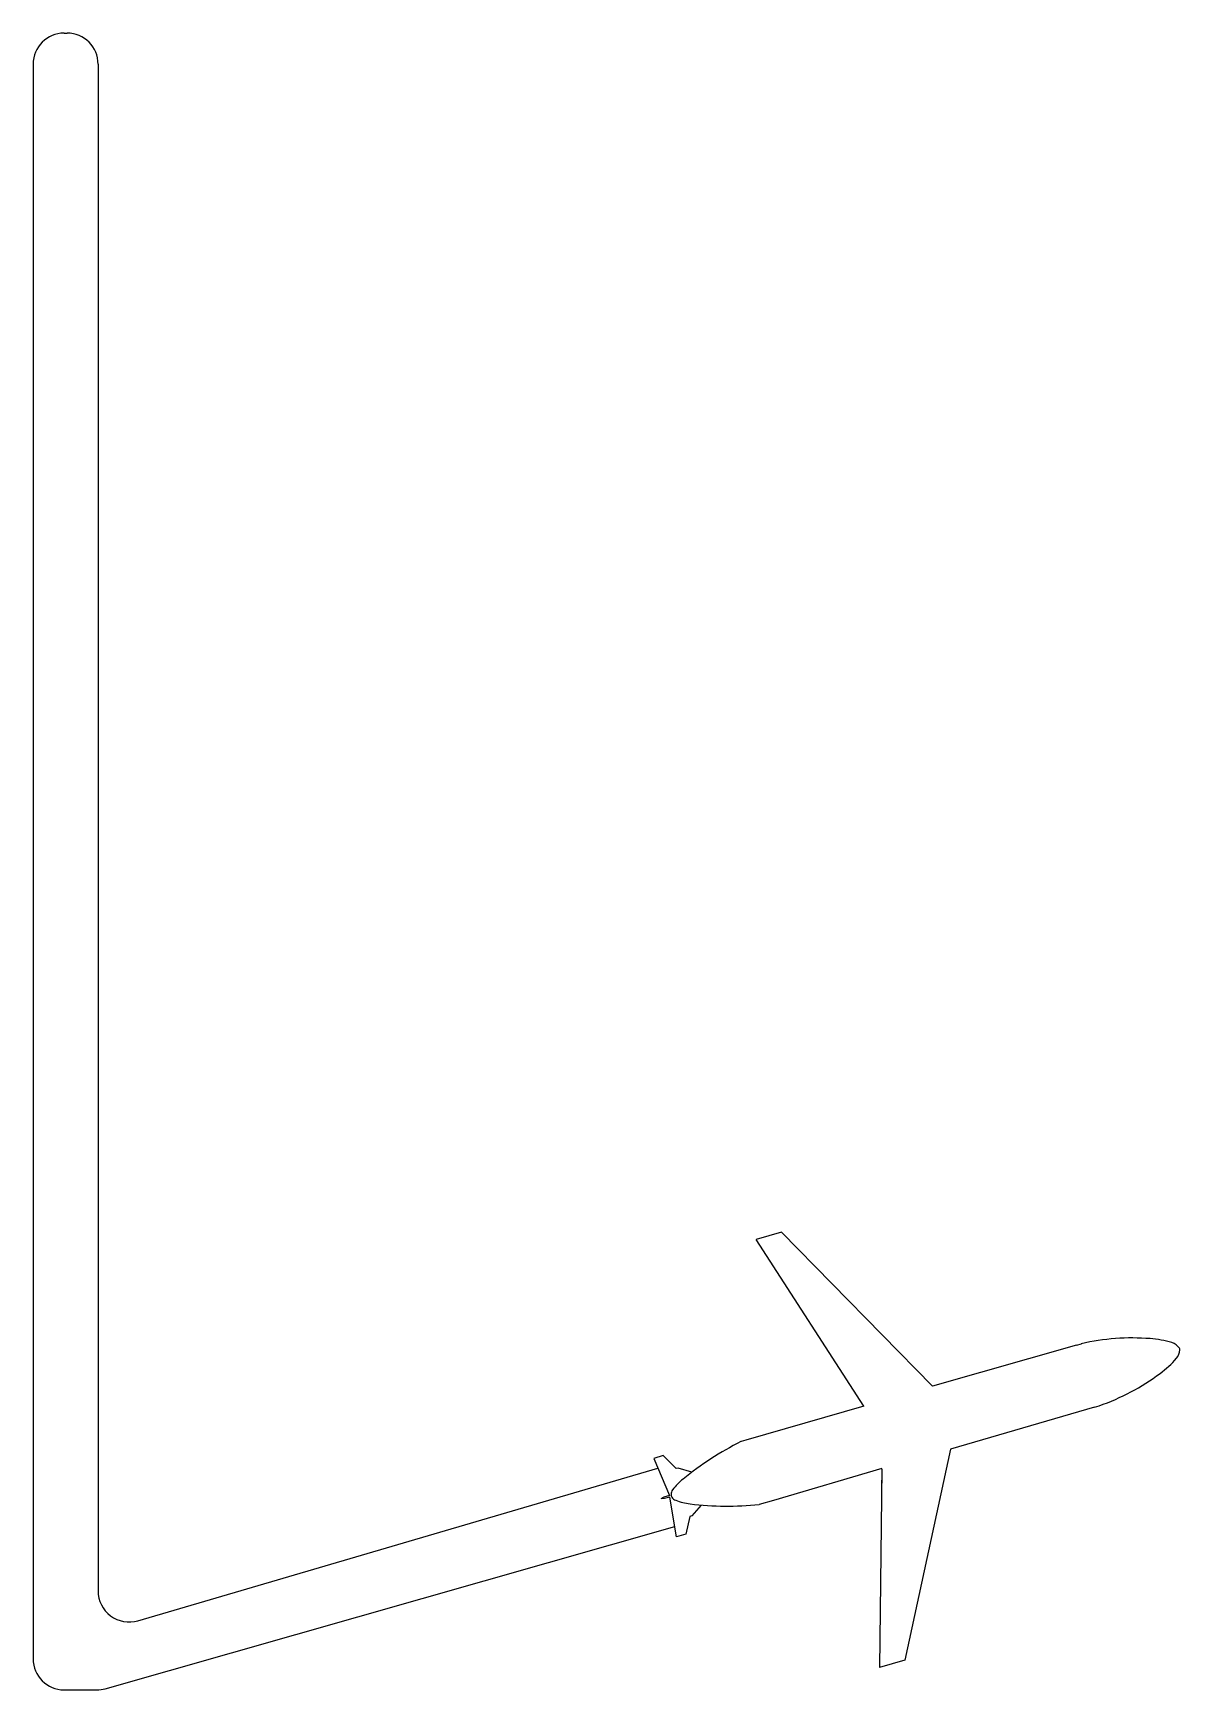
# Model space of a CAD drawing. Header units: inches. Extents: x -314 to 240, y -275 to 525.
import ezdxf

# ---------------------------------------------------------------- set-up
doc = ezdxf.new("R2010")
doc.units = ezdxf.units.IN
doc.header["$MEASUREMENT"] = 0
doc.layers.add('Kadłub', color=1, linetype='Continuous')

msp = doc.modelspace()

# ---------------------------------------------------------------- linework, layer by layer
at = {"layer": 'Kadłub'}
for p, q in [((-299.31, 525.24), (-297.9, 525.24)), ((-314.31, 510.24), (-314.31, 25.24)), ((-282.9, 510.24), (-282.9, -226.98)), ((-314.31, 25.24), (-314.31, -259.76)), ((47.29, -53.78), (35.03, -57.32)), ((120.22, -128.18), (47.29, -53.78)), ((87.06, -137.76), (35.03, -57.32)), ((189.92, -108.27), (120.22, -128.18)), ((189.92, -108.27), (192.22, -107.61)), ((189.92, -108.27), (192.22, -107.61)), ((87.06, -137.76), (30.09, -154.22)), ((198.58, -138.24), (129, -158.57)), ((198.58, -138.24), (200.88, -137.58)), ((198.58, -138.24), (200.88, -137.58)), ((30.09, -154.22), (27.76, -154.89)), ((30.09, -154.22), (27.76, -154.89)), ((129, -158.57), (106.98, -260.4)), ((-263.68, -241.37), (-12.44, -167.68)), ((-9.78, -161.65), (-14.42, -162.99)), ((-14.42, -162.99), (-6.83, -180.98)), ((-3.6, -167.93), (-9.78, -161.65)), ((-2.68, -167.67), (-3.6, -167.93)), ((4, -169.63), (-2.68, -167.67)), ((95.85, -167.92), (43.39, -183.31)), ((95.84, -168.15), (94.72, -263.94)), ((95.84, -168.15), (95.72, -178.64)), ((-9.46, -181.74), (-10.91, -182.48)), ((-9.27, -182.42), (-10.89, -182.57)), ((-6.83, -180.98), (-9.46, -181.74)), ((-6.63, -181.66), (-9.27, -182.42)), ((-3.46, -200.93), (-6.63, -181.66)), ((43.39, -183.31), (36.54, -185.29)), ((43.39, -183.31), (36.54, -185.29)), ((3.06, -190.97), (1.18, -199.59)), ((3.97, -190.71), (3.06, -190.97)), ((8.58, -185.49), (3.97, -190.71)), ((-279.46, -274.18), (-4.29, -195.9)), ((1.18, -199.59), (-3.46, -200.93)), ((106.98, -260.4), (94.72, -263.94)), ((-299.31, -274.76), (-283.57, -274.76))]:
    msp.add_line(p, q, dxfattribs=at)
for centre, radius, start, end in [((-299.31, 510.24), 15, 90, 180), ((-297.9, 510.24), 15, 0, 90), ((216.93, -216.25), 111.42, 85.62617, 102.81627), ((216.93, -216.25), 111.42, 85.62617, 102.81627), ((222.39, -151.67), 46.61, 73.01056, 86.26241), ((222.39, -151.67), 46.61, 73.01056, 86.26241), ((232.7, -115.38), 8.93, 39.31034, 68.19018), ((232.7, -115.38), 8.93, 39.31034, 68.19018), ((230.97, -109.42), 8.93, 324.03732, 352.91715), ((230.97, -109.42), 8.93, 324.03732, 352.91715), ((238.85, -110.37), 0.993, 351.60309, 40.62441), ((238.85, -110.37), 0.993, 351.60309, 40.62441), ((202.9, -84.21), 46.61, 305.96509, 319.21694), ((202.9, -84.21), 46.61, 305.96509, 319.21694), ((163.85, -32.49), 111.42, 289.41123, 306.60133), ((163.85, -32.49), 111.42, 289.41123, 306.60133), ((97.67, -294.12), 155.8, 116.6624, 128.94702), ((97.67, -294.12), 155.8, 116.6624, 128.94702), ((20.67, -198.13), 32.74, 129.74256, 142.38979), ((20.67, -198.13), 32.74, 129.74256, 142.38979), ((-2.34, -180.38), 3.69, 142.7829, 180.85141), ((-2.34, -180.38), 3.69, 142.7829, 180.85141), ((-3.37, -180.35), 2.66, 181.7956, 210.4319), ((-3.37, -180.35), 2.66, 181.7956, 210.4319), ((-2.51, -179.77), 3.69, 211.37609, 249.4446), ((-2.51, -179.77), 3.69, 211.37609, 249.4446), ((7.48, -152.49), 32.74, 249.83771, 262.48494), ((7.48, -152.49), 32.74, 249.83771, 262.48494), ((21.43, -30.23), 155.8, 263.28048, 275.5651), ((21.43, -30.23), 155.8, 263.28048, 275.5651), ((-267.9, -226.98), 15, 180, 286.34728), ((-299.31, -259.76), 15, 180, 270), ((-283.57, -259.76), 15, 270, 285.88022)]:
    msp.add_arc(centre, radius, start, end, dxfattribs=at)

doc.saveas('drawing.dxf')
